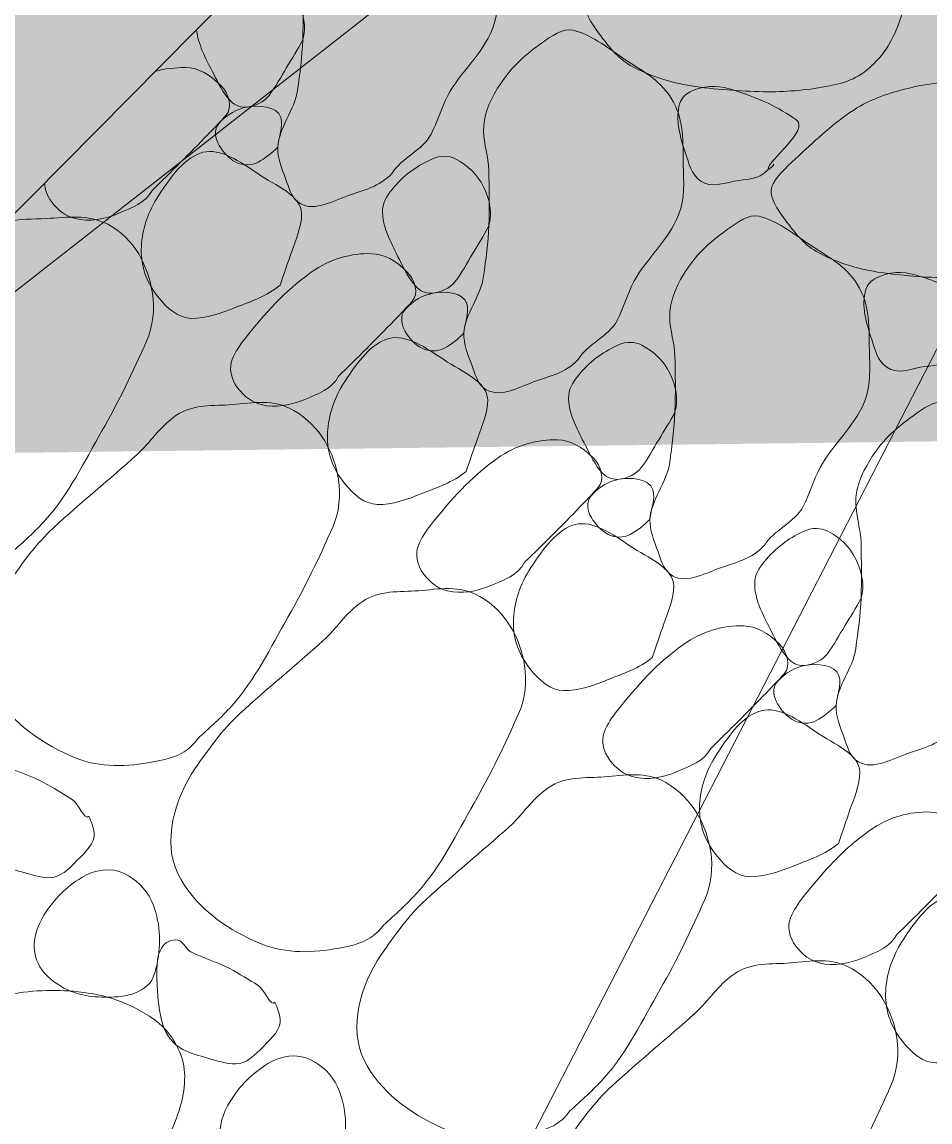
# Model space of a CAD drawing. Header units: feet. Extents: x 47819 to 50150, y 49272 to 50730.
# Drawn here: x 49361.34 to 49366.87, y 50333.18 to 50339.87 of the extents above; entities that cross this region are included whole.
import ezdxf

# ---------------------------------------------------------------- set-up
doc = ezdxf.new("R2010")
doc.units = ezdxf.units.FT
doc.header["$MEASUREMENT"] = 0
doc.linetypes.add('DGN Style 3', pattern=[19.099317, 13.64237, -5.456948])
for name, color, linetype, lineweight in [('Level 22', 1, 'Continuous', 0), ('Level 30', 1, 'Continuous', 0), ('Level 45', 1, 'Continuous', 0)]:
    doc.layers.add(name, color=color, linetype=linetype, lineweight=lineweight)
doc.layers.add('SILT FENCE', color=200, linetype='Continuous')

msp = doc.modelspace()

# ---------------------------------------------------------------- linework, layer by layer
at = {"layer": 'Level 22', "color": 35, "linetype": 'DGN Style 3', "lineweight": 0, "flags": 128}
msp.add_lwpolyline([(49391.7164, 50349.7943), (49388.2005, 50360.3621), (49387.0031, 50362.8815), (49385.6026, 50363.8527), (49383.999, 50363.2756), (49382.1923, 50361.1503), (49375.9585, 50351.679), (49374.5505, 50349.7159), (49372.9981, 50347.8858), (49371.3013, 50346.1888), (49369.4601, 50344.6248), (49353.8787, 50332.4303)], dxfattribs=at)
at = {"layer": 'Level 30', "color": 5, "linetype": 'Continuous', "lineweight": 0}
msp.add_line((49337.5566, 50280.8125), (49371.9934, 50347.7679), dxfattribs=at)
at = {"layer": 'Level 30', "color": 1, "linetype": 'Continuous', "lineweight": 0}
for points, knots in [([(49363.5212, 50340.9601), (49363.5341, 50340.9618), (49363.5473, 50340.9622), (49363.5602, 50340.9586), (49363.675, 50340.926), (49363.765, 50340.8554), (49363.8642, 50340.7889), (49363.973, 50340.7159), (49364.0806, 50340.6668), (49364.1577, 50340.5449), (49364.2411, 50340.4128), (49364.2282, 50340.275), (49364.2319, 50340.1383), (49364.2347, 50340.0374), (49364.2428, 50339.9336), (49364.2036, 50339.8343), (49364.1408, 50339.6751), (49364.0066, 50339.5694), (49363.9314, 50339.4277), (49363.8917, 50339.3529), (49363.8679, 50339.2656), (49363.8289, 50339.1908), (49363.7781, 50339.0937), (49363.6469, 50339.0466), (49363.592, 50338.9539)], [0, 0, 0, 0, 0.015182, 0.015182, 0.015182, 0.150675, 0.150675, 0.150675, 0.299164, 0.299164, 0.299164, 0.459989, 0.459989, 0.459989, 0.578812, 0.578812, 0.578812, 0.769209, 0.769209, 0.769209, 0.869647, 0.869647, 0.869647, 1, 1, 1, 1]), ([(49366.5251, 50339.62), (49366.4483, 50339.5395), (49366.356, 50339.5047), (49366.2564, 50339.4857), (49366.1315, 50339.4618), (49366.0067, 50339.4495), (49365.8816, 50339.4503), (49365.7344, 50339.4513), (49365.5869, 50339.4615), (49365.4397, 50339.4821), (49365.3066, 50339.5007), (49365.1819, 50339.537), (49365.0578, 50339.6023), (49364.9741, 50339.6464), (49364.9218, 50339.7127), (49364.8634, 50339.7897), (49364.8096, 50339.8606), (49364.7392, 50339.9573), (49364.7785, 50340.0231), (49364.8158, 50340.0854), (49364.8783, 50340.1419), (49364.9376, 50340.1963), (49365.0466, 50340.2963), (49365.1458, 50340.3898), (49365.2699, 50340.4721), (49365.3749, 50340.5416), (49365.4899, 50340.5765), (49365.6094, 50340.6064), (49365.7544, 50340.6427), (49365.9052, 50340.65), (49366.0513, 50340.6382), (49366.212, 50340.6253), (49366.3635, 50340.5828), (49366.5145, 50340.4862), (49366.6031, 50340.4296), (49366.6606, 50340.3575), (49366.6983, 50340.267), (49366.743, 50340.1597), (49366.7326, 50340.0355), (49366.6983, 50339.9276), (49366.6627, 50339.8154), (49366.6215, 50339.7134), (49366.5251, 50339.62)], [0, 0, 0, 0, 0.060327, 0.060327, 0.060327, 0.135919, 0.135919, 0.135919, 0.224896, 0.224896, 0.224896, 0.305284, 0.305284, 0.305284, 0.359513, 0.359513, 0.359513, 0.409373, 0.409373, 0.409373, 0.456607, 0.456607, 0.456607, 0.543329, 0.543329, 0.543329, 0.616633, 0.616633, 0.616633, 0.70561, 0.70561, 0.70561, 0.803499, 0.803499, 0.803499, 0.860951, 0.860951, 0.860951, 0.929109, 0.929109, 0.929109, 1, 1, 1, 1]), ([(49363.592, 50338.9539), (49363.5145, 50338.8693), (49363.4155, 50338.8511), (49363.3197, 50338.816), (49363.2237, 50338.7808), (49363.1002, 50338.711), (49363.0157, 50338.7807), (49362.9737, 50338.8152), (49362.9631, 50338.866), (49362.945, 50338.915), (49362.9206, 50338.9809), (49362.8927, 50339.0481), (49362.8955, 50339.113), (49362.9006, 50339.2297), (49362.9989, 50339.339), (49363.0157, 50339.4595), (49363.0298, 50339.5611), (49363.0436, 50339.6641), (49363.0475, 50339.7671), (49363.0518, 50339.8801), (49363.0515, 50339.994), (49363.0475, 50340.1065), (49363.0447, 50340.1857), (49363.0157, 50340.2645), (49363.0157, 50340.3434), (49363.0157, 50340.3856), (49363.0225, 50340.4286), (49363.0357, 50340.4697)], [0, 0, 0, 0, 0.129884, 0.129884, 0.129884, 0.260169, 0.260169, 0.260169, 0.324787, 0.324787, 0.324787, 0.411649, 0.411649, 0.411649, 0.567743, 0.567743, 0.567743, 0.699359, 0.699359, 0.699359, 0.843819, 0.843819, 0.843819, 0.945546, 0.945546, 0.945546, 1, 1, 1, 1]), ([(49362.759, 50340.1902), (49362.7884, 50340.1925), (49362.8172, 50340.1869), (49362.846, 50340.1737), (49362.9241, 50340.138), (49362.9766, 50340.0815), (49363.0157, 50340.004), (49363.0547, 50339.9267), (49363.0704, 50339.8428), (49363.0475, 50339.7671)], [0, 0, 0, 0, 0.156064, 0.156064, 0.156064, 0.578905, 0.578905, 0.578905, 1, 1, 1, 1]), ([(49363.0475, 50339.7671), (49363.0166, 50339.7049), (49362.9824, 50339.6537), (49362.9485, 50339.5974), (49362.914, 50339.54), (49362.8853, 50339.4838), (49362.8424, 50339.4277), (49362.81, 50339.3851), (49362.7542, 50339.3632), (49362.7081, 50339.357), (49362.6762, 50339.3527), (49362.6366, 50339.3637), (49362.6091, 50339.3923), (49362.5568, 50339.4469), (49362.5341, 50339.5024), (49362.503, 50339.562), (49362.4792, 50339.6077), (49362.4552, 50339.6519), (49362.4359, 50339.6999), (49362.419, 50339.7417), (49362.4048, 50339.7843), (49362.4009, 50339.8286)], [0, 0, 0, 0, 0.172283, 0.172283, 0.172283, 0.347772, 0.347772, 0.347772, 0.480905, 0.480905, 0.480905, 0.573084, 0.573084, 0.573084, 0.748573, 0.748573, 0.748573, 0.88307, 0.88307, 0.88307, 1, 1, 1, 1]), ([(49364.7255, 50337.8204), (49364.648, 50337.7358), (49364.549, 50337.7176), (49364.4532, 50337.6825), (49364.3572, 50337.6473), (49364.2337, 50337.5775), (49364.1492, 50337.6472), (49364.1072, 50337.6817), (49364.0966, 50337.7325), (49364.0785, 50337.7815), (49364.0541, 50337.8474), (49364.0261, 50337.9146), (49364.029, 50337.9795), (49364.0341, 50338.0962), (49364.1324, 50338.2055), (49364.1492, 50338.326), (49364.1633, 50338.4276), (49364.1771, 50338.5306), (49364.181, 50338.6336), (49364.1853, 50338.7466), (49364.1838, 50338.86), (49364.181, 50338.973), (49364.179, 50339.0526), (49364.1508, 50339.131), (49364.1492, 50339.2099), (49364.1473, 50339.3006), (49364.1821, 50339.3866), (49364.234, 50339.4715), (49364.3058, 50339.5888), (49364.3855, 50339.6619), (49364.4992, 50339.7438), (49364.5622, 50339.7892), (49364.6312, 50339.84), (49364.6937, 50339.8251), (49364.7968, 50339.8004), (49364.8973, 50339.7246), (49364.9977, 50339.6554), (49365.1078, 50339.5795), (49365.2141, 50339.5334), (49365.2912, 50339.4114), (49365.3746, 50339.2794), (49365.3616, 50339.1415), (49365.3654, 50339.0048), (49365.3682, 50338.9039), (49365.3763, 50338.8001), (49365.3371, 50338.7008), (49365.2743, 50338.5416), (49365.1401, 50338.4359), (49365.0649, 50338.2942), (49365.0252, 50338.2194), (49365.0014, 50338.1321), (49364.9624, 50338.0573), (49364.9116, 50337.9602), (49364.7804, 50337.9131), (49364.7255, 50337.8204)], [0, 0, 0, 0, 0.054316, 0.054316, 0.054316, 0.108799, 0.108799, 0.108799, 0.135821, 0.135821, 0.135821, 0.172146, 0.172146, 0.172146, 0.237422, 0.237422, 0.237422, 0.292461, 0.292461, 0.292461, 0.352873, 0.352873, 0.352873, 0.395413, 0.395413, 0.395413, 0.444368, 0.444368, 0.444368, 0.51201, 0.51201, 0.51201, 0.549525, 0.549525, 0.549525, 0.611502, 0.611502, 0.611502, 0.679424, 0.679424, 0.679424, 0.752988, 0.752988, 0.752988, 0.80734, 0.80734, 0.80734, 0.894432, 0.894432, 0.894432, 0.940374, 0.940374, 0.940374, 1, 1, 1, 1]), ([(49362.1483, 50339.5735), (49362.208, 50339.591), (49362.2719, 50339.5977), (49362.3333, 50339.5974), (49362.4129, 50339.5969), (49362.4832, 50339.5541), (49362.549, 50339.4878), (49362.5988, 50339.4376), (49362.621, 50339.3526), (49362.5808, 50339.3075), (49362.5457, 50339.268), (49362.5089, 50339.2295), (49362.4712, 50339.1908), (49362.3581, 50339.0747), (49362.2449, 50338.9599), (49362.1318, 50338.8514)], [0, 0, 0, 0, 0.14905, 0.14905, 0.14905, 0.342329, 0.342329, 0.342329, 0.488614, 0.488614, 0.488614, 0.616508, 0.616508, 0.616508, 1, 1, 1, 1]), ([(49365.8816, 50338.9765), (49365.8188, 50338.9092), (49365.7472, 50338.9193), (49365.6765, 50338.9058), (49365.6097, 50338.8931), (49365.5351, 50338.8613), (49365.4715, 50338.9058), (49365.4116, 50338.9477), (49365.4009, 50339.0133), (49365.3795, 50339.0755), (49365.3457, 50339.1743), (49365.3141, 50339.282), (49365.3442, 50339.3796), (49365.3536, 50339.4099), (49365.377, 50339.4346), (49365.4078, 50339.4503), (49365.4849, 50339.4895), (49365.5697, 50339.4894), (49365.6447, 50339.468), (49365.7246, 50339.4452), (49365.8029, 50339.416), (49365.8816, 50339.3796), (49365.9427, 50339.3513), (49365.9998, 50339.3158), (49366.0513, 50339.2806), (49366.1425, 50339.2183), (49365.8757, 50339.0299), (49365.8816, 50338.9765), (49365.8824, 50338.9696), (49365.9264, 50339.0107), (49365.9134, 50339.0084)], [0, 0, 0, 0, 0.103475, 0.103475, 0.103475, 0.201297, 0.201297, 0.201297, 0.293367, 0.293367, 0.293367, 0.439391, 0.439391, 0.439391, 0.484772, 0.484772, 0.484772, 0.598088, 0.598088, 0.598088, 0.7187, 0.7187, 0.7187, 0.812423, 0.812423, 0.812423, 0.978533, 0.978533, 0.978533, 1, 1, 1, 1]), ([(49367.6586, 50338.4865), (49367.5818, 50338.406), (49367.4895, 50338.3712), (49367.3899, 50338.3522), (49367.265, 50338.3284), (49367.1402, 50338.316), (49367.0151, 50338.3168), (49366.8679, 50338.3178), (49366.7204, 50338.328), (49366.5731, 50338.3486), (49366.4401, 50338.3673), (49366.3154, 50338.4035), (49366.1913, 50338.4688), (49366.1076, 50338.5129), (49366.0553, 50338.5792), (49365.9969, 50338.6562), (49365.9431, 50338.7271), (49365.8727, 50338.8238), (49365.912, 50338.8896), (49365.9493, 50338.9519), (49366.0118, 50339.0084), (49366.0711, 50339.0628), (49366.1801, 50339.1628), (49366.2793, 50339.2563), (49366.4034, 50339.3386), (49366.5084, 50339.4081), (49366.6234, 50339.4431), (49366.7428, 50339.4729), (49366.8879, 50339.5092), (49367.0387, 50339.5165), (49367.1848, 50339.5048), (49367.3455, 50339.4918), (49367.497, 50339.4493), (49367.6479, 50339.3527), (49367.7365, 50339.2961), (49367.7941, 50339.224), (49367.8318, 50339.1335), (49367.8765, 50339.0262), (49367.8661, 50338.902), (49367.8318, 50338.7941), (49367.7962, 50338.6819), (49367.755, 50338.5799), (49367.6586, 50338.4865)], [0, 0, 0, 0, 0.060327, 0.060327, 0.060327, 0.135919, 0.135919, 0.135919, 0.224896, 0.224896, 0.224896, 0.305284, 0.305284, 0.305284, 0.359513, 0.359513, 0.359513, 0.409373, 0.409373, 0.409373, 0.456607, 0.456607, 0.456607, 0.543329, 0.543329, 0.543329, 0.616633, 0.616633, 0.616633, 0.70561, 0.70561, 0.70561, 0.803499, 0.803499, 0.803499, 0.860951, 0.860951, 0.860951, 0.929109, 0.929109, 0.929109, 1, 1, 1, 1]), ([(49362.8955, 50339.113), (49362.8574, 50339.0749), (49362.8195, 50339.0452), (49362.7753, 50339.0211), (49362.736, 50338.9997), (49362.6828, 50338.9997), (49362.6409, 50339.0211), (49362.5958, 50339.0442), (49362.5639, 50339.0811), (49362.5384, 50339.1236), (49362.5147, 50339.163), (49362.5041, 50339.2191), (49362.5384, 50339.258), (49362.5885, 50339.3148), (49362.6488, 50339.3457), (49362.7081, 50339.357), (49362.7729, 50339.3693), (49362.8918, 50339.3643), (49362.9132, 50339.2933), (49362.9312, 50339.2334), (49362.8989, 50339.1733), (49362.8955, 50339.113)], [0, 0, 0, 0, 0.13075, 0.13075, 0.13075, 0.246831, 0.246831, 0.246831, 0.372114, 0.372114, 0.372114, 0.488195, 0.488195, 0.488195, 0.657947, 0.657947, 0.657947, 0.84346, 0.84346, 0.84346, 1, 1, 1, 1]), ([(49362.9096, 50338.2716), (49362.8256, 50338.2033), (49362.7361, 50338.175), (49362.6409, 50338.1372), (49362.5521, 50338.102), (49362.4578, 50338.0674), (49362.3687, 50338.07), (49362.2907, 50338.0723), (49362.2244, 50338.1269), (49362.1636, 50338.2044), (49362.0843, 50338.3055), (49362.0591, 50338.4074), (49362.0646, 50338.5084), (49362.0704, 50338.6123), (49362.1032, 50338.716), (49362.1707, 50338.8196), (49362.2478, 50338.9378), (49362.3319, 50339.0526), (49362.4394, 50339.0812), (49362.5428, 50339.1087), (49362.6675, 50339.0236), (49362.7753, 50338.9504), (49362.883, 50338.8772), (49363.0386, 50338.8203), (49363.0404, 50338.7064), (49363.0417, 50338.6313), (49363.006, 50338.5515), (49362.9803, 50338.4766), (49362.9569, 50338.4082), (49362.9323, 50338.3402), (49362.9096, 50338.2716)], [0, 0, 0, 0, 0.099321, 0.099321, 0.099321, 0.192025, 0.192025, 0.192025, 0.273076, 0.273076, 0.273076, 0.378794, 0.378794, 0.378794, 0.48747, 0.48747, 0.48747, 0.61146, 0.61146, 0.61146, 0.73063, 0.73063, 0.73063, 0.849753, 0.849753, 0.849753, 0.928287, 0.928287, 0.928287, 1, 1, 1, 1]), ([(49364.181, 50338.6336), (49364.1501, 50338.5714), (49364.1159, 50338.5202), (49364.082, 50338.4639), (49364.0475, 50338.4065), (49364.0188, 50338.3503), (49363.9759, 50338.2942), (49363.9435, 50338.2516), (49363.8877, 50338.2297), (49363.8416, 50338.2235), (49363.8097, 50338.2192), (49363.7701, 50338.2302), (49363.7426, 50338.2588), (49363.6903, 50338.3134), (49363.668, 50338.369), (49363.6365, 50338.4285), (49363.6124, 50338.4741), (49363.5903, 50338.519), (49363.5694, 50338.5664), (49363.5457, 50338.62), (49363.53, 50338.6807), (49363.534, 50338.7361), (49363.5375, 50338.7847), (49363.5677, 50338.8277), (49363.6047, 50338.8705), (49363.6762, 50338.9532), (49363.7525, 50339.0042), (49363.8416, 50339.0437), (49363.8835, 50339.0623), (49363.9369, 50339.0628), (49363.9795, 50339.0402), (49364.0536, 50339.0008), (49364.1107, 50338.9484), (49364.1492, 50338.8705), (49364.1875, 50338.7928), (49364.2039, 50338.7093), (49364.181, 50338.6336)], [0, 0, 0, 0, 0.087607, 0.087607, 0.087607, 0.176844, 0.176844, 0.176844, 0.244543, 0.244543, 0.244543, 0.291416, 0.291416, 0.291416, 0.380653, 0.380653, 0.380653, 0.449046, 0.449046, 0.449046, 0.526343, 0.526343, 0.526343, 0.594042, 0.594042, 0.594042, 0.724902, 0.724902, 0.724902, 0.786407, 0.786407, 0.786407, 0.893425, 0.893425, 0.893425, 1, 1, 1, 1]), ([(49362.1318, 50338.8514), (49362.0914, 50338.7724), (49362.0059, 50338.7435), (49361.9267, 50338.71), (49361.8419, 50338.6741), (49361.7458, 50338.6543), (49361.6616, 50338.6781), (49361.6056, 50338.694), (49361.555, 50338.727), (49361.5166, 50338.7807), (49361.4907, 50338.817), (49361.4765, 50338.8531), (49361.4747, 50338.8931)], [0, 0, 0, 0, 0.306125, 0.306125, 0.306125, 0.634332, 0.634332, 0.634332, 0.852532, 0.852532, 0.852532, 1, 1, 1, 1]), ([(49361.2399, 50338.6559), (49361.3211, 50338.6772), (49361.4032, 50338.6736), (49361.4848, 50338.6781), (49361.6098, 50338.6851), (49361.7347, 50338.7057), (49361.8596, 50338.6428), (49362.0258, 50338.5591), (49362.1057, 50338.3849), (49362.1318, 50338.2221), (49362.147, 50338.1271), (49362.136, 50338.0217), (49362.0964, 50337.9321), (49362.0136, 50337.7445), (49361.9267, 50337.5627), (49361.8242, 50337.3841), (49361.7169, 50337.1972), (49361.6253, 50337.0037), (49361.4813, 50336.8432), (49361.416, 50336.7705), (49361.344, 50336.7073), (49361.2727, 50336.6417)], [0, 0, 0, 0, 0.083138, 0.083138, 0.083138, 0.210397, 0.210397, 0.210397, 0.379812, 0.379812, 0.379812, 0.478549, 0.478549, 0.478549, 0.685415, 0.685415, 0.685415, 0.901945, 0.901945, 0.901945, 1, 1, 1, 1]), ([(49365.859, 50336.6869), (49365.7815, 50336.6023), (49365.6825, 50336.5841), (49365.5867, 50336.549), (49365.4907, 50336.5138), (49365.3672, 50336.444), (49365.2827, 50336.5137), (49365.2407, 50336.5482), (49365.2301, 50336.5991), (49365.212, 50336.648), (49365.1876, 50336.7139), (49365.1596, 50336.7811), (49365.1625, 50336.846), (49365.1675, 50336.9627), (49365.2659, 50337.072), (49365.2827, 50337.1925), (49365.2968, 50337.2942), (49365.3105, 50337.3971), (49365.3145, 50337.5001), (49365.3188, 50337.6132), (49365.3173, 50337.7265), (49365.3145, 50337.8395), (49365.3125, 50337.9191), (49365.2843, 50337.9976), (49365.2827, 50338.0764), (49365.2808, 50338.1671), (49365.3156, 50338.2531), (49365.3675, 50338.338), (49365.4393, 50338.4553), (49365.519, 50338.5284), (49365.6327, 50338.6103), (49365.6957, 50338.6557), (49365.7647, 50338.7065), (49365.8271, 50338.6916), (49365.9303, 50338.6669), (49366.0308, 50338.5911), (49366.1312, 50338.5219), (49366.2412, 50338.446), (49366.3476, 50338.3999), (49366.4247, 50338.2779), (49366.5081, 50338.1459), (49366.4951, 50338.008), (49366.4989, 50337.8713), (49366.5017, 50337.7704), (49366.5098, 50337.6666), (49366.4706, 50337.5673), (49366.4078, 50337.4081), (49366.2736, 50337.3024), (49366.1984, 50337.1607), (49366.1587, 50337.0859), (49366.1349, 50336.9986), (49366.0958, 50336.9238), (49366.0451, 50336.8267), (49365.9139, 50336.7796), (49365.859, 50336.6869)], [0, 0, 0, 0, 0.054316, 0.054316, 0.054316, 0.108799, 0.108799, 0.108799, 0.135821, 0.135821, 0.135821, 0.172146, 0.172146, 0.172146, 0.237422, 0.237422, 0.237422, 0.292461, 0.292461, 0.292461, 0.352873, 0.352873, 0.352873, 0.395413, 0.395413, 0.395413, 0.444368, 0.444368, 0.444368, 0.51201, 0.51201, 0.51201, 0.549525, 0.549525, 0.549525, 0.611502, 0.611502, 0.611502, 0.679424, 0.679424, 0.679424, 0.752988, 0.752988, 0.752988, 0.80734, 0.80734, 0.80734, 0.894432, 0.894432, 0.894432, 0.940374, 0.940374, 0.940374, 1, 1, 1, 1]), ([(49363.2653, 50337.7179), (49363.2249, 50337.6389), (49363.1394, 50337.61), (49363.0602, 50337.5765), (49362.9754, 50337.5406), (49362.8802, 50337.5227), (49362.7951, 50337.5447), (49362.7385, 50337.5592), (49362.6909, 50337.5928), (49362.6501, 50337.6472), (49362.6097, 50337.7012), (49362.597, 50337.7683), (49362.6183, 50337.8204), (49362.6363, 50337.8646), (49362.6633, 50337.907), (49362.6961, 50337.9477), (49362.8212, 50338.1032), (49362.9297, 50338.2292), (49363.0991, 50338.3508), (49363.2135, 50338.4328), (49363.3464, 50338.4681), (49363.4668, 50338.4639), (49363.5426, 50338.4613), (49363.6146, 50338.4228), (49363.6825, 50338.3543), (49363.7338, 50338.3025), (49363.7545, 50338.2191), (49363.7143, 50338.174), (49363.6792, 50338.1346), (49363.6424, 50338.096), (49363.6047, 50338.0573), (49363.4916, 50337.9412), (49363.3784, 50337.8264), (49363.2653, 50337.7179)], [0, 0, 0, 0, 0.081972, 0.081972, 0.081972, 0.169857, 0.169857, 0.169857, 0.228285, 0.228285, 0.228285, 0.286248, 0.286248, 0.286248, 0.335334, 0.335334, 0.335334, 0.522907, 0.522907, 0.522907, 0.649504, 0.649504, 0.649504, 0.729114, 0.729114, 0.729114, 0.789367, 0.789367, 0.789367, 0.842044, 0.842044, 0.842044, 1, 1, 1, 1]), ([(49367.0151, 50337.8431), (49366.9523, 50337.7757), (49366.8807, 50337.7858), (49366.81, 50337.7723), (49366.7432, 50337.7596), (49366.6686, 50337.7278), (49366.605, 50337.7723), (49366.5451, 50337.8143), (49366.5344, 50337.8798), (49366.513, 50337.942), (49366.4792, 50338.0408), (49366.4476, 50338.1485), (49366.4777, 50338.2461), (49366.487, 50338.2764), (49366.5104, 50338.3011), (49366.5413, 50338.3168), (49366.6184, 50338.356), (49366.7032, 50338.3559), (49366.7782, 50338.3345), (49366.8581, 50338.3117), (49366.9364, 50338.2825), (49367.0151, 50338.2461), (49367.0762, 50338.2178), (49367.1333, 50338.1823), (49367.1848, 50338.1471), (49367.276, 50338.0848), (49367.0092, 50337.8965), (49367.0151, 50337.8431), (49367.0158, 50337.8362), (49367.0599, 50337.8772), (49367.0469, 50337.8749)], [0, 0, 0, 0, 0.103475, 0.103475, 0.103475, 0.201297, 0.201297, 0.201297, 0.293367, 0.293367, 0.293367, 0.439391, 0.439391, 0.439391, 0.484772, 0.484772, 0.484772, 0.598088, 0.598088, 0.598088, 0.7187, 0.7187, 0.7187, 0.812423, 0.812423, 0.812423, 0.978533, 0.978533, 0.978533, 1, 1, 1, 1]), ([(49364.029, 50337.9795), (49363.9909, 50337.9414), (49363.953, 50337.9117), (49363.9088, 50337.8876), (49363.8695, 50337.8662), (49363.8162, 50337.8662), (49363.7744, 50337.8876), (49363.7293, 50337.9107), (49363.6974, 50337.9476), (49363.6719, 50337.9901), (49363.6482, 50338.0295), (49363.6376, 50338.0857), (49363.6719, 50338.1245), (49363.722, 50338.1813), (49363.7823, 50338.2122), (49363.8416, 50338.2235), (49363.9064, 50338.2358), (49364.0253, 50338.2308), (49364.0467, 50338.1598), (49364.0647, 50338.0999), (49364.0324, 50338.0398), (49364.029, 50337.9795)], [0, 0, 0, 0, 0.13075, 0.13075, 0.13075, 0.246831, 0.246831, 0.246831, 0.372114, 0.372114, 0.372114, 0.488195, 0.488195, 0.488195, 0.657947, 0.657947, 0.657947, 0.84346, 0.84346, 0.84346, 1, 1, 1, 1]), ([(49364.0431, 50337.1381), (49363.9591, 50337.0698), (49363.8696, 50337.0415), (49363.7744, 50337.0037), (49363.6856, 50336.9685), (49363.5913, 50336.9339), (49363.5022, 50336.9365), (49363.4242, 50336.9389), (49363.3579, 50336.9934), (49363.2971, 50337.0709), (49363.2178, 50337.172), (49363.1926, 50337.2739), (49363.1981, 50337.3749), (49363.2038, 50337.4788), (49363.2366, 50337.5825), (49363.3042, 50337.6861), (49363.3812, 50337.8043), (49363.4653, 50337.9191), (49363.5729, 50337.9477), (49363.6763, 50337.9752), (49363.801, 50337.8901), (49363.9088, 50337.8169), (49364.0165, 50337.7437), (49364.1721, 50337.6868), (49364.1739, 50337.5729), (49364.1751, 50337.4978), (49364.1395, 50337.418), (49364.1138, 50337.3431), (49364.0904, 50337.2747), (49364.0658, 50337.2067), (49364.0431, 50337.1381)], [0, 0, 0, 0, 0.099321, 0.099321, 0.099321, 0.192025, 0.192025, 0.192025, 0.273076, 0.273076, 0.273076, 0.378794, 0.378794, 0.378794, 0.48747, 0.48747, 0.48747, 0.61146, 0.61146, 0.61146, 0.73063, 0.73063, 0.73063, 0.849753, 0.849753, 0.849753, 0.928287, 0.928287, 0.928287, 1, 1, 1, 1]), ([(49365.3145, 50337.5001), (49365.2836, 50337.4379), (49365.2494, 50337.3867), (49365.2155, 50337.3304), (49365.181, 50337.273), (49365.1522, 50337.2168), (49365.1094, 50337.1607), (49365.077, 50337.1182), (49365.0212, 50337.0962), (49364.9751, 50337.09), (49364.9432, 50337.0857), (49364.9036, 50337.0967), (49364.8761, 50337.1253), (49364.8237, 50337.1799), (49364.8015, 50337.2355), (49364.77, 50337.295), (49364.7459, 50337.3407), (49364.7238, 50337.3855), (49364.7028, 50337.4329), (49364.6792, 50337.4865), (49364.6635, 50337.5472), (49364.6675, 50337.6026), (49364.671, 50337.6512), (49364.7012, 50337.6942), (49364.7382, 50337.737), (49364.8097, 50337.8197), (49364.886, 50337.8707), (49364.9751, 50337.9102), (49365.017, 50337.9288), (49365.0704, 50337.9293), (49365.113, 50337.9067), (49365.1871, 50337.8673), (49365.2442, 50337.8149), (49365.2827, 50337.737), (49365.321, 50337.6594), (49365.3374, 50337.5758), (49365.3145, 50337.5001)], [0, 0, 0, 0, 0.087607, 0.087607, 0.087607, 0.176844, 0.176844, 0.176844, 0.244543, 0.244543, 0.244543, 0.291416, 0.291416, 0.291416, 0.380653, 0.380653, 0.380653, 0.449046, 0.449046, 0.449046, 0.526343, 0.526343, 0.526343, 0.594042, 0.594042, 0.594042, 0.724902, 0.724902, 0.724902, 0.786407, 0.786407, 0.786407, 0.893425, 0.893425, 0.893425, 1, 1, 1, 1]), ([(49362.4062, 50335.5082), (49362.3316, 50335.4006), (49362.2141, 50335.3824), (49362.1056, 50335.3632), (49361.951, 50335.3358), (49361.7862, 50335.3367), (49361.6319, 50335.4057), (49361.427, 50335.4973), (49361.2487, 50335.6304), (49361.1546, 50335.8193), (49361.058, 50336.0131), (49361.1332, 50336.2795), (49361.2571, 50336.4592), (49361.3398, 50336.5792), (49361.4225, 50336.697), (49361.5294, 50336.7951), (49361.6966, 50336.9486), (49361.8719, 50337.0901), (49362.0385, 50337.2406), (49362.1209, 50337.3151), (49362.1731, 50337.4069), (49362.2753, 50337.4775), (49362.382, 50337.5511), (49362.5034, 50337.5359), (49362.6183, 50337.5447), (49362.7421, 50337.5541), (49362.8693, 50337.582), (49362.9931, 50337.5093), (49363.1578, 50337.4125), (49363.2392, 50337.2514), (49363.2653, 50337.0886), (49363.2805, 50336.9936), (49363.2695, 50336.8882), (49363.2299, 50336.7987), (49363.1471, 50336.611), (49363.0602, 50336.4292), (49362.9577, 50336.2506), (49362.8504, 50336.0637), (49362.7588, 50335.8702), (49362.6148, 50335.7097), (49362.5495, 50335.6371), (49362.4775, 50335.5738), (49362.4062, 50335.5082)], [0, 0, 0, 0, 0.050597, 0.050597, 0.050597, 0.122728, 0.122728, 0.122728, 0.218507, 0.218507, 0.218507, 0.316787, 0.316787, 0.316787, 0.38235, 0.38235, 0.38235, 0.484937, 0.484937, 0.484937, 0.535738, 0.535738, 0.535738, 0.588733, 0.588733, 0.588733, 0.645816, 0.645816, 0.645816, 0.721809, 0.721809, 0.721809, 0.766098, 0.766098, 0.766098, 0.85889, 0.85889, 0.85889, 0.956017, 0.956017, 0.956017, 1, 1, 1, 1]), ([(49366.9925, 50335.5534), (49366.915, 50335.4688), (49366.8159, 50335.4506), (49366.7202, 50335.4156), (49366.6242, 50335.3804), (49366.5007, 50335.3105), (49366.4162, 50335.3802), (49366.3742, 50335.4147), (49366.3636, 50335.4656), (49366.3455, 50335.5146), (49366.3211, 50335.5804), (49366.2931, 50335.6476), (49366.296, 50335.7125), (49366.301, 50335.8292), (49366.3994, 50335.9385), (49366.4162, 50336.059), (49366.4303, 50336.1607), (49366.444, 50336.2636), (49366.448, 50336.3666), (49366.4523, 50336.4797), (49366.4508, 50336.593), (49366.448, 50336.706), (49366.446, 50336.7856), (49366.4178, 50336.8641), (49366.4162, 50336.9429), (49366.4143, 50337.0336), (49366.4491, 50337.1196), (49366.501, 50337.2045), (49366.5728, 50337.3218), (49366.6525, 50337.3949), (49366.7662, 50337.4768), (49366.8292, 50337.5222), (49366.8982, 50337.573), (49366.9606, 50337.5581), (49367.0638, 50337.5334), (49367.1643, 50337.4576), (49367.2647, 50337.3884), (49367.3747, 50337.3125), (49367.4811, 50337.2664), (49367.5581, 50337.1444), (49367.6416, 50337.0124), (49367.6286, 50336.8745), (49367.6324, 50336.7378), (49367.6352, 50336.6369), (49367.6433, 50336.5331), (49367.6041, 50336.4338), (49367.5413, 50336.2746), (49367.4071, 50336.1689), (49367.3319, 50336.0272), (49367.2922, 50335.9524), (49367.2684, 50335.8651), (49367.2293, 50335.7903), (49367.1786, 50335.6932), (49367.0474, 50335.6461), (49366.9925, 50335.5534)], [0, 0, 0, 0, 0.054316, 0.054316, 0.054316, 0.108799, 0.108799, 0.108799, 0.135821, 0.135821, 0.135821, 0.172146, 0.172146, 0.172146, 0.237422, 0.237422, 0.237422, 0.292461, 0.292461, 0.292461, 0.352873, 0.352873, 0.352873, 0.395413, 0.395413, 0.395413, 0.444368, 0.444368, 0.444368, 0.51201, 0.51201, 0.51201, 0.549525, 0.549525, 0.549525, 0.611502, 0.611502, 0.611502, 0.679424, 0.679424, 0.679424, 0.752988, 0.752988, 0.752988, 0.80734, 0.80734, 0.80734, 0.894432, 0.894432, 0.894432, 0.940374, 0.940374, 0.940374, 1, 1, 1, 1]), ([(49364.3988, 50336.5844), (49364.3584, 50336.5054), (49364.2729, 50336.4765), (49364.1937, 50336.443), (49364.1088, 50336.4071), (49364.0136, 50336.3892), (49363.9286, 50336.4112), (49363.872, 50336.4258), (49363.8244, 50336.4593), (49363.7836, 50336.5137), (49363.7432, 50336.5677), (49363.7305, 50336.6348), (49363.7518, 50336.6869), (49363.7698, 50336.7311), (49363.7968, 50336.7735), (49363.8296, 50336.8142), (49363.9547, 50336.9697), (49364.0632, 50337.0958), (49364.2326, 50337.2173), (49364.347, 50337.2993), (49364.4799, 50337.3346), (49364.6003, 50337.3304), (49364.6761, 50337.3278), (49364.7481, 50337.2893), (49364.816, 50337.2208), (49364.8673, 50337.169), (49364.888, 50337.0856), (49364.8478, 50337.0405), (49364.8127, 50337.0011), (49364.7759, 50336.9625), (49364.7382, 50336.9238), (49364.6251, 50336.8077), (49364.5119, 50336.6929), (49364.3988, 50336.5844)], [0, 0, 0, 0, 0.081972, 0.081972, 0.081972, 0.169857, 0.169857, 0.169857, 0.228285, 0.228285, 0.228285, 0.286248, 0.286248, 0.286248, 0.335334, 0.335334, 0.335334, 0.522907, 0.522907, 0.522907, 0.649504, 0.649504, 0.649504, 0.729114, 0.729114, 0.729114, 0.789367, 0.789367, 0.789367, 0.842044, 0.842044, 0.842044, 1, 1, 1, 1]), ([(49365.1625, 50336.846), (49365.1244, 50336.8079), (49365.0865, 50336.7782), (49365.0423, 50336.7541), (49365.003, 50336.7327), (49364.9497, 50336.7327), (49364.9079, 50336.7541), (49364.8628, 50336.7772), (49364.8309, 50336.8141), (49364.8054, 50336.8566), (49364.7817, 50336.896), (49364.7711, 50336.9522), (49364.8054, 50336.991), (49364.8555, 50337.0478), (49364.9158, 50337.0787), (49364.9751, 50337.09), (49365.0398, 50337.1023), (49365.1588, 50337.0973), (49365.1801, 50337.0263), (49365.1982, 50336.9664), (49365.1659, 50336.9063), (49365.1625, 50336.846)], [0, 0, 0, 0, 0.13075, 0.13075, 0.13075, 0.246831, 0.246831, 0.246831, 0.372114, 0.372114, 0.372114, 0.488195, 0.488195, 0.488195, 0.657947, 0.657947, 0.657947, 0.84346, 0.84346, 0.84346, 1, 1, 1, 1]), ([(49365.1766, 50336.0046), (49365.0926, 50335.9363), (49365.0031, 50335.908), (49364.9079, 50335.8702), (49364.8191, 50335.835), (49364.7248, 50335.8004), (49364.6357, 50335.8031), (49364.5577, 50335.8054), (49364.4914, 50335.8599), (49364.4306, 50335.9374), (49364.3513, 50336.0385), (49364.326, 50336.1404), (49364.3316, 50336.2415), (49364.3373, 50336.3453), (49364.3701, 50336.449), (49364.4377, 50336.5526), (49364.5147, 50336.6708), (49364.5988, 50336.7856), (49364.7064, 50336.8142), (49364.8097, 50336.8417), (49364.9345, 50336.7566), (49365.0423, 50336.6834), (49365.15, 50336.6102), (49365.3056, 50336.5534), (49365.3074, 50336.4394), (49365.3086, 50336.3644), (49365.273, 50336.2845), (49365.2473, 50336.2096), (49365.2239, 50336.1412), (49365.1993, 50336.0732), (49365.1766, 50336.0046)], [0, 0, 0, 0, 0.099321, 0.099321, 0.099321, 0.192025, 0.192025, 0.192025, 0.273076, 0.273076, 0.273076, 0.378794, 0.378794, 0.378794, 0.48747, 0.48747, 0.48747, 0.61146, 0.61146, 0.61146, 0.73063, 0.73063, 0.73063, 0.849753, 0.849753, 0.849753, 0.928287, 0.928287, 0.928287, 1, 1, 1, 1]), ([(49366.448, 50336.3666), (49366.4171, 50336.3044), (49366.3829, 50336.2532), (49366.349, 50336.1969), (49366.3145, 50336.1396), (49366.2857, 50336.0833), (49366.2429, 50336.0272), (49366.2104, 50335.9847), (49366.1547, 50335.9627), (49366.1086, 50335.9565), (49366.0766, 50335.9522), (49366.0371, 50335.9632), (49366.0096, 50335.9918), (49365.9572, 50336.0464), (49365.935, 50336.102), (49365.9035, 50336.1616), (49365.8794, 50336.2072), (49365.8573, 50336.252), (49365.8363, 50336.2994), (49365.8127, 50336.353), (49365.797, 50336.4137), (49365.801, 50336.4691), (49365.8044, 50336.5177), (49365.8347, 50336.5607), (49365.8717, 50336.6035), (49365.9432, 50336.6862), (49366.0195, 50336.7372), (49366.1086, 50336.7767), (49366.1505, 50336.7953), (49366.2039, 50336.7958), (49366.2465, 50336.7732), (49366.3206, 50336.7338), (49366.3777, 50336.6815), (49366.4162, 50336.6035), (49366.4545, 50336.5259), (49366.4709, 50336.4423), (49366.448, 50336.3666)], [0, 0, 0, 0, 0.087607, 0.087607, 0.087607, 0.176844, 0.176844, 0.176844, 0.244543, 0.244543, 0.244543, 0.291416, 0.291416, 0.291416, 0.380653, 0.380653, 0.380653, 0.449046, 0.449046, 0.449046, 0.526343, 0.526343, 0.526343, 0.594042, 0.594042, 0.594042, 0.724902, 0.724902, 0.724902, 0.786407, 0.786407, 0.786407, 0.893425, 0.893425, 0.893425, 1, 1, 1, 1]), ([(49363.5397, 50334.3747), (49363.4651, 50334.2671), (49363.3476, 50334.2489), (49363.2391, 50334.2297), (49363.0844, 50334.2024), (49362.9197, 50334.2032), (49362.7654, 50334.2722), (49362.5605, 50334.3638), (49362.3822, 50334.4969), (49362.2881, 50334.6858), (49362.1915, 50334.8797), (49362.2667, 50335.146), (49362.3906, 50335.3258), (49362.4733, 50335.4457), (49362.5559, 50335.5635), (49362.6628, 50335.6616), (49362.8301, 50335.8151), (49363.0054, 50335.9566), (49363.172, 50336.1071), (49363.2544, 50336.1817), (49363.3066, 50336.2734), (49363.4088, 50336.344), (49363.5155, 50336.4176), (49363.6368, 50336.4024), (49363.7518, 50336.4112), (49363.8756, 50336.4206), (49364.0028, 50336.4485), (49364.1266, 50336.3758), (49364.2913, 50336.279), (49364.3727, 50336.1179), (49364.3988, 50335.9551), (49364.414, 50335.8602), (49364.403, 50335.7547), (49364.3634, 50335.6652), (49364.2806, 50335.4775), (49364.1937, 50335.2957), (49364.0912, 50335.1172), (49363.9839, 50334.9302), (49363.8923, 50334.7367), (49363.7483, 50334.5762), (49363.683, 50334.5036), (49363.611, 50334.4403), (49363.5397, 50334.3747)], [0, 0, 0, 0, 0.050597, 0.050597, 0.050597, 0.122728, 0.122728, 0.122728, 0.218507, 0.218507, 0.218507, 0.316787, 0.316787, 0.316787, 0.38235, 0.38235, 0.38235, 0.484937, 0.484937, 0.484937, 0.535738, 0.535738, 0.535738, 0.588733, 0.588733, 0.588733, 0.645816, 0.645816, 0.645816, 0.721809, 0.721809, 0.721809, 0.766098, 0.766098, 0.766098, 0.85889, 0.85889, 0.85889, 0.956017, 0.956017, 0.956017, 1, 1, 1, 1]), ([(49365.5323, 50335.4509), (49365.4919, 50335.3719), (49365.4064, 50335.343), (49365.3272, 50335.3095), (49365.2423, 50335.2736), (49365.1471, 50335.2557), (49365.0621, 50335.2777), (49365.0055, 50335.2923), (49364.9579, 50335.3258), (49364.9171, 50335.3802), (49364.8767, 50335.4342), (49364.864, 50335.5013), (49364.8853, 50335.5534), (49364.9033, 50335.5976), (49364.9303, 50335.64), (49364.9631, 50335.6807), (49365.0882, 50335.8362), (49365.1967, 50335.9623), (49365.3661, 50336.0838), (49365.4805, 50336.1658), (49365.6134, 50336.2011), (49365.7338, 50336.1969), (49365.8095, 50336.1943), (49365.8816, 50336.1558), (49365.9495, 50336.0873), (49366.0008, 50336.0355), (49366.0215, 50335.9521), (49365.9813, 50335.907), (49365.9461, 50335.8676), (49365.9094, 50335.829), (49365.8717, 50335.7903), (49365.7586, 50335.6742), (49365.6454, 50335.5594), (49365.5323, 50335.4509)], [0, 0, 0, 0, 0.081972, 0.081972, 0.081972, 0.169857, 0.169857, 0.169857, 0.228285, 0.228285, 0.228285, 0.286248, 0.286248, 0.286248, 0.335334, 0.335334, 0.335334, 0.522907, 0.522907, 0.522907, 0.649504, 0.649504, 0.649504, 0.729114, 0.729114, 0.729114, 0.789367, 0.789367, 0.789367, 0.842044, 0.842044, 0.842044, 1, 1, 1, 1]), ([(49366.296, 50335.7125), (49366.2579, 50335.6744), (49366.22, 50335.6447), (49366.1757, 50335.6206), (49366.1365, 50335.5992), (49366.0832, 50335.5993), (49366.0414, 50335.6206), (49365.9963, 50335.6437), (49365.9644, 50335.6807), (49365.9389, 50335.7231), (49365.9152, 50335.7625), (49365.9046, 50335.8187), (49365.9389, 50335.8575), (49365.989, 50335.9143), (49366.0493, 50335.9453), (49366.1086, 50335.9565), (49366.1733, 50335.9688), (49366.2923, 50335.9638), (49366.3136, 50335.8929), (49366.3317, 50335.833), (49366.2994, 50335.7729), (49366.296, 50335.7125)], [0, 0, 0, 0, 0.13075, 0.13075, 0.13075, 0.246831, 0.246831, 0.246831, 0.372114, 0.372114, 0.372114, 0.488195, 0.488195, 0.488195, 0.657947, 0.657947, 0.657947, 0.84346, 0.84346, 0.84346, 1, 1, 1, 1]), ([(49366.3101, 50334.8711), (49366.2261, 50334.8028), (49366.1366, 50334.7745), (49366.0414, 50334.7367), (49365.9526, 50334.7015), (49365.8583, 50334.6669), (49365.7692, 50334.6696), (49365.6912, 50334.6719), (49365.6249, 50334.7264), (49365.5641, 50334.8039), (49365.4848, 50334.905), (49365.4595, 50335.0069), (49365.4651, 50335.108), (49365.4708, 50335.2119), (49365.5036, 50335.3155), (49365.5712, 50335.4191), (49365.6482, 50335.5373), (49365.7323, 50335.6521), (49365.8399, 50335.6807), (49365.9432, 50335.7082), (49366.068, 50335.6231), (49366.1757, 50335.5499), (49366.2835, 50335.4767), (49366.4391, 50335.4199), (49366.4409, 50335.306), (49366.4421, 50335.2309), (49366.4065, 50335.1511), (49366.3808, 50335.0761), (49366.3574, 50335.0077), (49366.3328, 50334.9397), (49366.3101, 50334.8711)], [0, 0, 0, 0, 0.099321, 0.099321, 0.099321, 0.192025, 0.192025, 0.192025, 0.273076, 0.273076, 0.273076, 0.378794, 0.378794, 0.378794, 0.48747, 0.48747, 0.48747, 0.61146, 0.61146, 0.61146, 0.73063, 0.73063, 0.73063, 0.849753, 0.849753, 0.849753, 0.928287, 0.928287, 0.928287, 1, 1, 1, 1]), ([(49361.745, 50335.038), (49361.7589, 50335.0047), (49361.7734, 50334.9692), (49361.7768, 50334.9354), (49361.7831, 50334.874), (49361.7266, 50334.8221), (49361.6743, 50334.7693), (49361.6207, 50334.7151), (49361.5691, 50334.6633), (49361.5046, 50334.6632), (49361.4488, 50334.6631), (49361.3909, 50334.6823), (49361.3349, 50334.6986), (49361.2829, 50334.7137), (49361.2324, 50334.725), (49361.1829, 50334.7516), (49361.1241, 50334.7832), (49361.0817, 50334.8374), (49361.0627, 50334.9001), (49361.0385, 50334.9798), (49361.032, 50335.0597), (49361.0273, 50335.1405), (49361.0247, 50335.1852), (49361.0247, 50335.2301), (49361.0273, 50335.2748), (49361.0295, 50335.3121), (49361.0375, 50335.3467), (49361.0627, 50335.3809), (49361.0868, 50335.4137), (49361.1377, 50335.4265), (49361.1652, 50335.4127), (49361.1895, 50335.4006), (49361.2046, 50335.3591), (49361.2324, 50335.3456), (49361.3079, 50335.3087), (49361.3931, 50335.2831), (49361.4692, 50335.243), (49361.5286, 50335.2118), (49361.586, 50335.1755), (49361.6425, 50335.1405), (49361.6832, 50335.1153), (49361.7176, 50335.0067), (49361.745, 50335.038)], [0, 0, 0, 0, 0.046192, 0.046192, 0.046192, 0.130206, 0.130206, 0.130206, 0.216316, 0.216316, 0.216316, 0.290904, 0.290904, 0.290904, 0.360184, 0.360184, 0.360184, 0.442388, 0.442388, 0.442388, 0.546946, 0.546946, 0.546946, 0.604754, 0.604754, 0.604754, 0.652861, 0.652861, 0.652861, 0.699053, 0.699053, 0.699053, 0.739929, 0.739929, 0.739929, 0.850992, 0.850992, 0.850992, 0.93761, 0.93761, 0.93761, 1, 1, 1, 1]), ([(49364.6731, 50333.2412), (49364.5986, 50333.1336), (49364.4811, 50333.1155), (49364.3726, 50333.0962), (49364.2179, 50333.0689), (49364.0532, 50333.0697), (49363.8989, 50333.1387), (49363.6939, 50333.2303), (49363.5157, 50333.3634), (49363.4216, 50333.5523), (49363.325, 50333.7462), (49363.4001, 50334.0125), (49363.5241, 50334.1923), (49363.6068, 50334.3122), (49363.6894, 50334.43), (49363.7963, 50334.5281), (49363.9636, 50334.6816), (49364.1389, 50334.8231), (49364.3055, 50334.9736), (49364.3879, 50335.0482), (49364.44, 50335.1399), (49364.5423, 50335.2105), (49364.649, 50335.2842), (49364.7703, 50335.2689), (49364.8853, 50335.2777), (49365.0091, 50335.2871), (49365.1363, 50335.3151), (49365.26, 50335.2423), (49365.4248, 50335.1455), (49365.5062, 50334.9845), (49365.5323, 50334.8216), (49365.5475, 50334.7267), (49365.5365, 50334.6212), (49365.4969, 50334.5317), (49365.4141, 50334.3441), (49365.3272, 50334.1622), (49365.2247, 50333.9837), (49365.1174, 50333.7967), (49365.0258, 50333.6032), (49364.8817, 50333.4427), (49364.8165, 50333.3701), (49364.7445, 50333.3068), (49364.6731, 50333.2412)], [0, 0, 0, 0, 0.050597, 0.050597, 0.050597, 0.122728, 0.122728, 0.122728, 0.218507, 0.218507, 0.218507, 0.316787, 0.316787, 0.316787, 0.38235, 0.38235, 0.38235, 0.484937, 0.484937, 0.484937, 0.535738, 0.535738, 0.535738, 0.588733, 0.588733, 0.588733, 0.645816, 0.645816, 0.645816, 0.721809, 0.721809, 0.721809, 0.766098, 0.766098, 0.766098, 0.85889, 0.85889, 0.85889, 0.956017, 0.956017, 0.956017, 1, 1, 1, 1]), ([(49366.6658, 50334.3174), (49366.6254, 50334.2384), (49366.5399, 50334.2095), (49366.4607, 50334.176), (49366.3758, 50334.1401), (49366.2806, 50334.1222), (49366.1955, 50334.1442), (49366.139, 50334.1588), (49366.0914, 50334.1923), (49366.0506, 50334.2467), (49366.0102, 50334.3007), (49365.9975, 50334.3678), (49366.0188, 50334.42), (49366.0368, 50334.4641), (49366.0638, 50334.5065), (49366.0966, 50334.5472), (49366.2217, 50334.7027), (49366.3302, 50334.8288), (49366.4996, 50334.9503), (49366.614, 50335.0323), (49366.7469, 50335.0676), (49366.8673, 50335.0634), (49366.943, 50335.0608), (49367.0151, 50335.0223), (49367.083, 50334.9538), (49367.1343, 50334.902), (49367.155, 50334.8186), (49367.1148, 50334.7735), (49367.0796, 50334.7341), (49367.0429, 50334.6955), (49367.0052, 50334.6568), (49366.892, 50334.5407), (49366.7789, 50334.4259), (49366.6658, 50334.3174)], [0, 0, 0, 0, 0.081972, 0.081972, 0.081972, 0.169857, 0.169857, 0.169857, 0.228285, 0.228285, 0.228285, 0.286248, 0.286248, 0.286248, 0.335334, 0.335334, 0.335334, 0.522907, 0.522907, 0.522907, 0.649504, 0.649504, 0.649504, 0.729114, 0.729114, 0.729114, 0.789367, 0.789367, 0.789367, 0.842044, 0.842044, 0.842044, 1, 1, 1, 1]), ([(49362.129, 50334.0388), (49362.0594, 50333.9403), (49361.9235, 50333.9331), (49361.8214, 50333.9363), (49361.7199, 50333.9395), (49361.6184, 50333.9597), (49361.5173, 50334.0424), (49361.456, 50334.0925), (49361.4253, 50334.148), (49361.4148, 50334.2085), (49361.4023, 50334.2808), (49361.4263, 50334.3627), (49361.4714, 50334.4348), (49361.5342, 50334.5353), (49361.6053, 50334.6044), (49361.7012, 50334.6646), (49361.7777, 50334.7127), (49361.8812, 50334.7282), (49361.9593, 50334.6894), (49362.03, 50334.6541), (49362.0906, 50334.6001), (49362.1254, 50334.5232), (49362.1823, 50334.3977), (49362.1852, 50334.2648), (49362.1608, 50334.1413), (49362.154, 50334.1068), (49362.1435, 50334.0727), (49362.129, 50334.0388)], [0, 0, 0, 0, 0.135954, 0.135954, 0.135954, 0.270983, 0.270983, 0.270983, 0.352857, 0.352857, 0.352857, 0.450656, 0.450656, 0.450656, 0.586933, 0.586933, 0.586933, 0.695652, 0.695652, 0.695652, 0.79419, 0.79419, 0.79419, 0.954985, 0.954985, 0.954985, 1, 1, 1, 1]), ([(49367.4436, 50333.7376), (49367.3596, 50333.6693), (49367.2701, 50333.641), (49367.1749, 50333.6032), (49367.0861, 50333.568), (49366.9918, 50333.5334), (49366.9027, 50333.5361), (49366.8247, 50333.5384), (49366.7584, 50333.5929), (49366.6976, 50333.6704), (49366.6183, 50333.7715), (49366.593, 50333.8734), (49366.5986, 50333.9745), (49366.6043, 50334.0784), (49366.6371, 50334.182), (49366.7047, 50334.2856), (49366.7817, 50334.4038), (49366.8658, 50334.5186), (49366.9734, 50334.5472), (49367.0767, 50334.5747), (49367.2015, 50334.4896), (49367.3092, 50334.4164), (49367.4169, 50334.3432), (49367.5726, 50334.2864), (49367.5744, 50334.1725), (49367.5756, 50334.0974), (49367.5399, 50334.0176), (49367.5143, 50333.9427), (49367.4909, 50333.8742), (49367.4663, 50333.8062), (49367.4436, 50333.7376)], [0, 0, 0, 0, 0.099321, 0.099321, 0.099321, 0.192025, 0.192025, 0.192025, 0.273076, 0.273076, 0.273076, 0.378794, 0.378794, 0.378794, 0.48747, 0.48747, 0.48747, 0.61146, 0.61146, 0.61146, 0.73063, 0.73063, 0.73063, 0.849753, 0.849753, 0.849753, 0.928287, 0.928287, 0.928287, 1, 1, 1, 1]), ([(49362.8785, 50333.9045), (49362.8924, 50333.8712), (49362.9069, 50333.8357), (49362.9103, 50333.8019), (49362.9166, 50333.7405), (49362.8601, 50333.6886), (49362.8078, 50333.6358), (49362.7542, 50333.5817), (49362.7026, 50333.5299), (49362.6381, 50333.5297), (49362.5823, 50333.5296), (49362.5244, 50333.5488), (49362.4684, 50333.5651), (49362.4164, 50333.5802), (49362.3659, 50333.5915), (49362.3164, 50333.6181), (49362.2576, 50333.6497), (49362.2152, 50333.7039), (49362.1962, 50333.7666), (49362.172, 50333.8463), (49362.1655, 50333.9262), (49362.1608, 50334.007), (49362.1582, 50334.0517), (49362.1582, 50334.0966), (49362.1608, 50334.1413), (49362.163, 50334.1786), (49362.171, 50334.2132), (49362.1962, 50334.2474), (49362.2203, 50334.2802), (49362.2712, 50334.293), (49362.2987, 50334.2792), (49362.323, 50334.2671), (49362.338, 50334.2256), (49362.3659, 50334.2121), (49362.4414, 50334.1752), (49362.5266, 50334.1496), (49362.6027, 50334.1095), (49362.6621, 50334.0783), (49362.7195, 50334.042), (49362.776, 50334.007), (49362.8167, 50333.9818), (49362.8511, 50333.8732), (49362.8785, 50333.9045)], [0, 0, 0, 0, 0.046192, 0.046192, 0.046192, 0.130206, 0.130206, 0.130206, 0.216316, 0.216316, 0.216316, 0.290904, 0.290904, 0.290904, 0.360184, 0.360184, 0.360184, 0.442388, 0.442388, 0.442388, 0.546946, 0.546946, 0.546946, 0.604754, 0.604754, 0.604754, 0.652861, 0.652861, 0.652861, 0.699053, 0.699053, 0.699053, 0.739929, 0.739929, 0.739929, 0.850992, 0.850992, 0.850992, 0.93761, 0.93761, 0.93761, 1, 1, 1, 1]), ([(49365.8066, 50332.1077), (49365.7321, 50332.0002), (49365.6146, 50331.982), (49365.5061, 50331.9628), (49365.3514, 50331.9354), (49365.1867, 50331.9362), (49365.0324, 50332.0052), (49364.8274, 50332.0968), (49364.6492, 50332.2299), (49364.5551, 50332.4188), (49364.4585, 50332.6127), (49364.5336, 50332.879), (49364.6576, 50333.0588), (49364.7403, 50333.1787), (49364.8229, 50333.2965), (49364.9298, 50333.3946), (49365.0971, 50333.5481), (49365.2724, 50333.6896), (49365.4389, 50333.8401), (49365.5214, 50333.9147), (49365.5735, 50334.0064), (49365.6758, 50334.077), (49365.7825, 50334.1507), (49365.9038, 50334.1354), (49366.0188, 50334.1442), (49366.1426, 50334.1536), (49366.2698, 50334.1816), (49366.3935, 50334.1088), (49366.5583, 50334.012), (49366.6397, 50333.851), (49366.6658, 50333.6881), (49366.681, 50333.5932), (49366.6699, 50333.4877), (49366.6304, 50333.3982), (49366.5476, 50333.2106), (49366.4607, 50333.0288), (49366.3582, 50332.8502), (49366.2509, 50332.6633), (49366.1593, 50332.4697), (49366.0152, 50332.3092), (49365.95, 50332.2366), (49365.878, 50332.1733), (49365.8066, 50332.1077)], [0, 0, 0, 0, 0.050597, 0.050597, 0.050597, 0.122728, 0.122728, 0.122728, 0.218507, 0.218507, 0.218507, 0.316787, 0.316787, 0.316787, 0.38235, 0.38235, 0.38235, 0.484937, 0.484937, 0.484937, 0.535738, 0.535738, 0.535738, 0.588733, 0.588733, 0.588733, 0.645816, 0.645816, 0.645816, 0.721809, 0.721809, 0.721809, 0.766098, 0.766098, 0.766098, 0.85889, 0.85889, 0.85889, 0.956017, 0.956017, 0.956017, 1, 1, 1, 1]), ([(49362.1254, 50332.9534), (49362.0487, 50332.8729), (49361.9564, 50332.8381), (49361.8567, 50332.8191), (49361.7319, 50332.7952), (49361.6071, 50332.7829), (49361.482, 50332.7837), (49361.3347, 50332.7847), (49361.1873, 50332.7949), (49361.04, 50332.8155), (49360.907, 50332.8341), (49360.7823, 50332.8704), (49360.6582, 50332.9357), (49360.5745, 50332.9798), (49360.5222, 50333.0461), (49360.4637, 50333.1231), (49360.41, 50333.194), (49360.3396, 50333.2907), (49360.3789, 50333.3565), (49360.4161, 50333.4187), (49360.4786, 50333.4753), (49360.538, 50333.5297), (49360.6469, 50333.6297), (49360.7462, 50333.7232), (49360.8703, 50333.8055), (49360.9753, 50333.875), (49361.0902, 50333.9099), (49361.2097, 50333.9398), (49361.3548, 50333.9761), (49361.5056, 50333.9834), (49361.6517, 50333.9716), (49361.8124, 50333.9587), (49361.9639, 50333.9162), (49362.1148, 50333.8196), (49362.2034, 50333.763), (49362.261, 50333.6909), (49362.2987, 50333.6004), (49362.3434, 50333.4931), (49362.3329, 50333.3689), (49362.2987, 50333.261), (49362.2631, 50333.1488), (49362.2218, 50333.0468), (49362.1254, 50332.9534)], [0, 0, 0, 0, 0.060327, 0.060327, 0.060327, 0.135919, 0.135919, 0.135919, 0.224896, 0.224896, 0.224896, 0.305284, 0.305284, 0.305284, 0.359513, 0.359513, 0.359513, 0.409373, 0.409373, 0.409373, 0.456607, 0.456607, 0.456607, 0.543329, 0.543329, 0.543329, 0.616633, 0.616633, 0.616633, 0.70561, 0.70561, 0.70561, 0.803499, 0.803499, 0.803499, 0.860951, 0.860951, 0.860951, 0.929109, 0.929109, 0.929109, 1, 1, 1, 1]), ([(49363.2625, 50332.9053), (49363.1929, 50332.8068), (49363.057, 50332.7996), (49362.9549, 50332.8028), (49362.8534, 50332.806), (49362.7519, 50332.8262), (49362.6508, 50332.9089), (49362.5895, 50332.959), (49362.5588, 50333.0145), (49362.5483, 50333.075), (49362.5358, 50333.1474), (49362.5597, 50333.2292), (49362.6049, 50333.3013), (49362.6677, 50333.4018), (49362.7388, 50333.4709), (49362.8347, 50333.5311), (49362.9112, 50333.5792), (49363.0147, 50333.5947), (49363.0928, 50333.5559), (49363.1635, 50333.5206), (49363.2241, 50333.4666), (49363.2589, 50333.3897), (49363.3158, 50333.2642), (49363.3187, 50333.1313), (49363.2943, 50333.0079), (49363.2875, 50332.9733), (49363.277, 50332.9392), (49363.2625, 50332.9053)], [0, 0, 0, 0, 0.135954, 0.135954, 0.135954, 0.270983, 0.270983, 0.270983, 0.352857, 0.352857, 0.352857, 0.450656, 0.450656, 0.450656, 0.586933, 0.586933, 0.586933, 0.695652, 0.695652, 0.695652, 0.79419, 0.79419, 0.79419, 0.954985, 0.954985, 0.954985, 1, 1, 1, 1])]:
    msp.add_open_spline(points, degree=3, knots=knots, dxfattribs=at)
at = {"layer": 'Level 45', "color": 5, "linetype": 'Continuous', "lineweight": 0}
msp.add_line((49371.5691, 50349.0886), (49355.3869, 50332.7443), dxfattribs=at)
at = {"layer": 'SILT FENCE', "linetype": 'Continuous', "lineweight": 0, "const_width": 6}
msp.add_lwpolyline([(49345.0426, 50340.0498), (49426.0144, 50341.0532)], dxfattribs=at)

doc.saveas('drawing.dxf')
